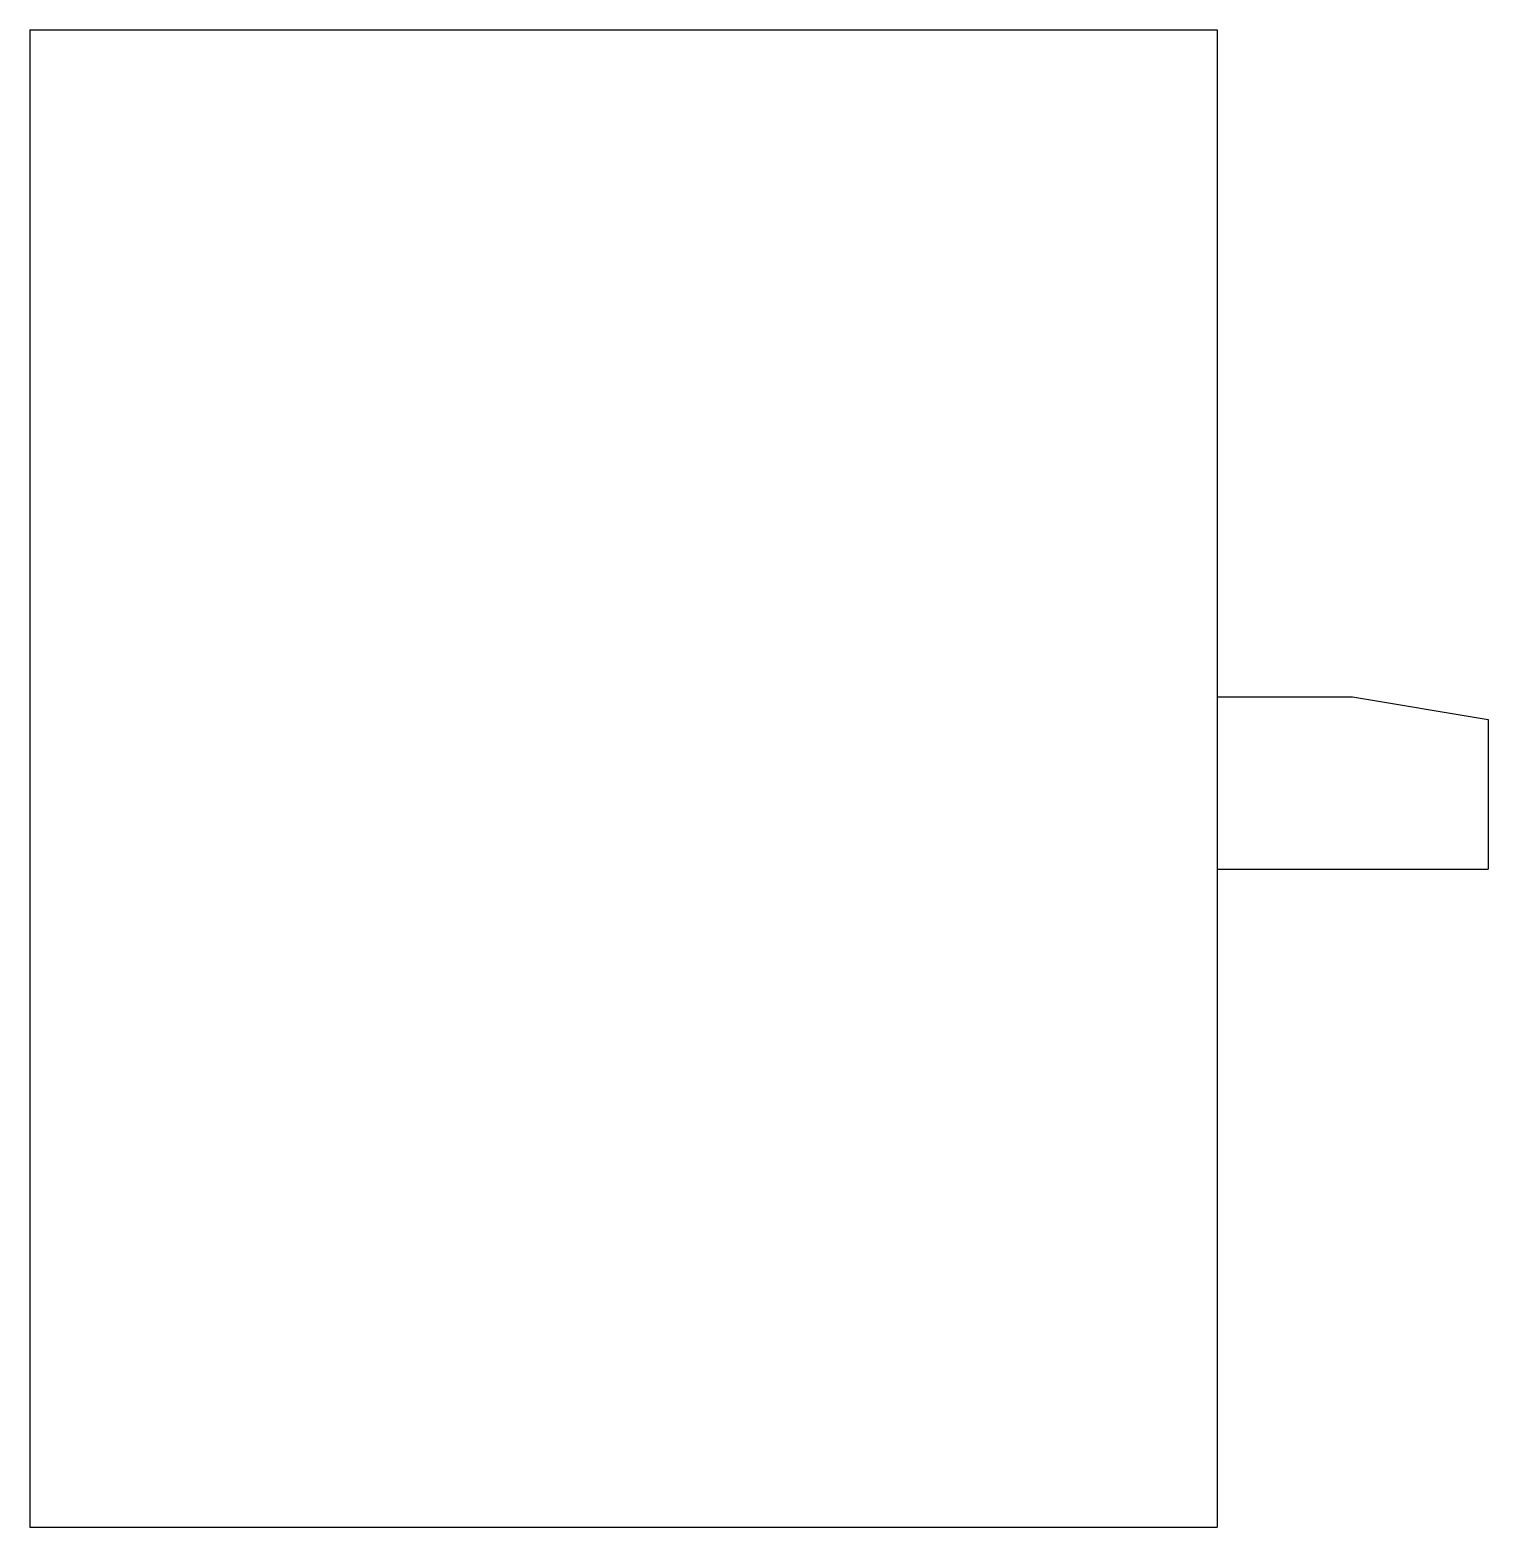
# Model space of a CAD drawing. Extents: x -100 to 23, y 0 to 125.
import ezdxf

# ---------------------------------------------------------------- set-up
doc = ezdxf.new("R2010")
doc.units = 0
doc.layers.add('MODELSKETCH_VISIBLE', color=7, linetype='CONTINUOUS')

msp = doc.modelspace()

# ---------------------------------------------------------------- linework, layer by layer
at = {"layer": 'MODELSKETCH_VISIBLE'}
for p, q in [((-99.5, 125.4), (0, 125.4)), ((-99.5, 125.4), (-99.5, 0)), ((0, 125.4), (0, 0)), ((0, 69.55), (11.35, 69.55)), ((0, 69.55), (0, 55.1)), ((11.35, 69.55), (22.7, 67.64)), ((22.7, 67.64), (22.7, 55.1)), ((0, 55.1), (22.7, 55.1)), ((-99.5, 0), (0, 0))]:
    msp.add_line(p, q, dxfattribs=at)

doc.saveas('drawing.dxf')
